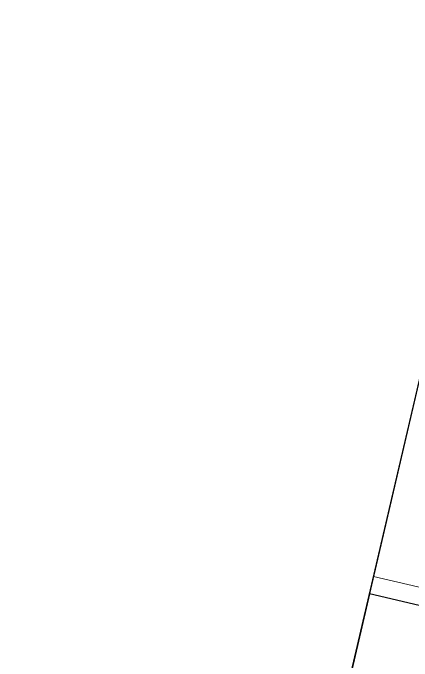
# Model space of a CAD drawing. Header units: millimetres. Extents: x 474016 to 477875, y 2288607 to 2292200.
# Drawn here: x 474106.5 to 474140.1, y 2289335.4 to 2289389.9 of the extents above; entities that cross this region are included whole.
import ezdxf

# ---------------------------------------------------------------- set-up
doc = ezdxf.new("R2010")
doc.units = ezdxf.units.MM
doc.header["$LTSCALE"] = 50
doc.layers.add('BANQUETA', color=251, linetype='Continuous', lineweight=5)
doc.layers.add('MANZANAS', color=4, linetype='Continuous', lineweight=15)
for name, color, linetype in [('CVL_LOTIF', 1, 'Continuous'), ('POLIG. FISICO-TOPOGRAF', 194, 'Continuous'), ('POLIGONALGRAL', 7, 'Continuous')]:
    doc.layers.add(name, color=color, linetype=linetype)

msp = doc.modelspace()

# ---------------------------------------------------------------- linework, layer by layer
msp.add_lwpolyline([(474015.964, 2288823.713), (474235.189, 2289764.407)])
at = {"layer": 'BANQUETA'}
msp.add_lwpolyline([(474124.839, 2289290.893), (474246.576, 2289262.523, 0.414214), (474248.978, 2289264.017), (474260.099, 2289311.738, 0.414214), (474258.606, 2289314.14), (474136.868, 2289342.51)], format="xyb", dxfattribs=at)
at = {"layer": 'CVL_LOTIF'}
msp.add_lwpolyline([(474148.701, 2289338.212), (474136.527, 2289341.049), (474130.853, 2289316.702), (474143.027, 2289313.865)], close=True, dxfattribs=at)
at = {"layer": 'MANZANAS'}
msp.add_lwpolyline([(474015.964, 2288823.713), (474235.189, 2289764.407), (474345.027, 2290122.777)], dxfattribs=at)
at = {"layer": 'POLIG. FISICO-TOPOGRAF'}
msp.add_lwpolyline([(474142.508, 2288807.157), (474015.964, 2288823.713), (474235.189, 2289764.407), (474514.9, 2290677.025), (474993.885, 2291112.494), (475533.744, 2290888.924), (474404.538, 2289616.523), (474693.544, 2289380.89), (474519.469, 2288757.839), (474392.255, 2288774.482)], dxfattribs=at)
at = {"layer": 'POLIGONALGRAL', "color": 3}
msp.add_lwpolyline([(474015.964, 2288823.713), (474235.189, 2289764.407), (474345.027, 2290122.777), (474674.083, 2289920.248), (474404.538, 2289616.523), (474693.544, 2289380.89), (474519.469, 2288757.839)], close=True, dxfattribs=at)

doc.saveas('drawing.dxf')
